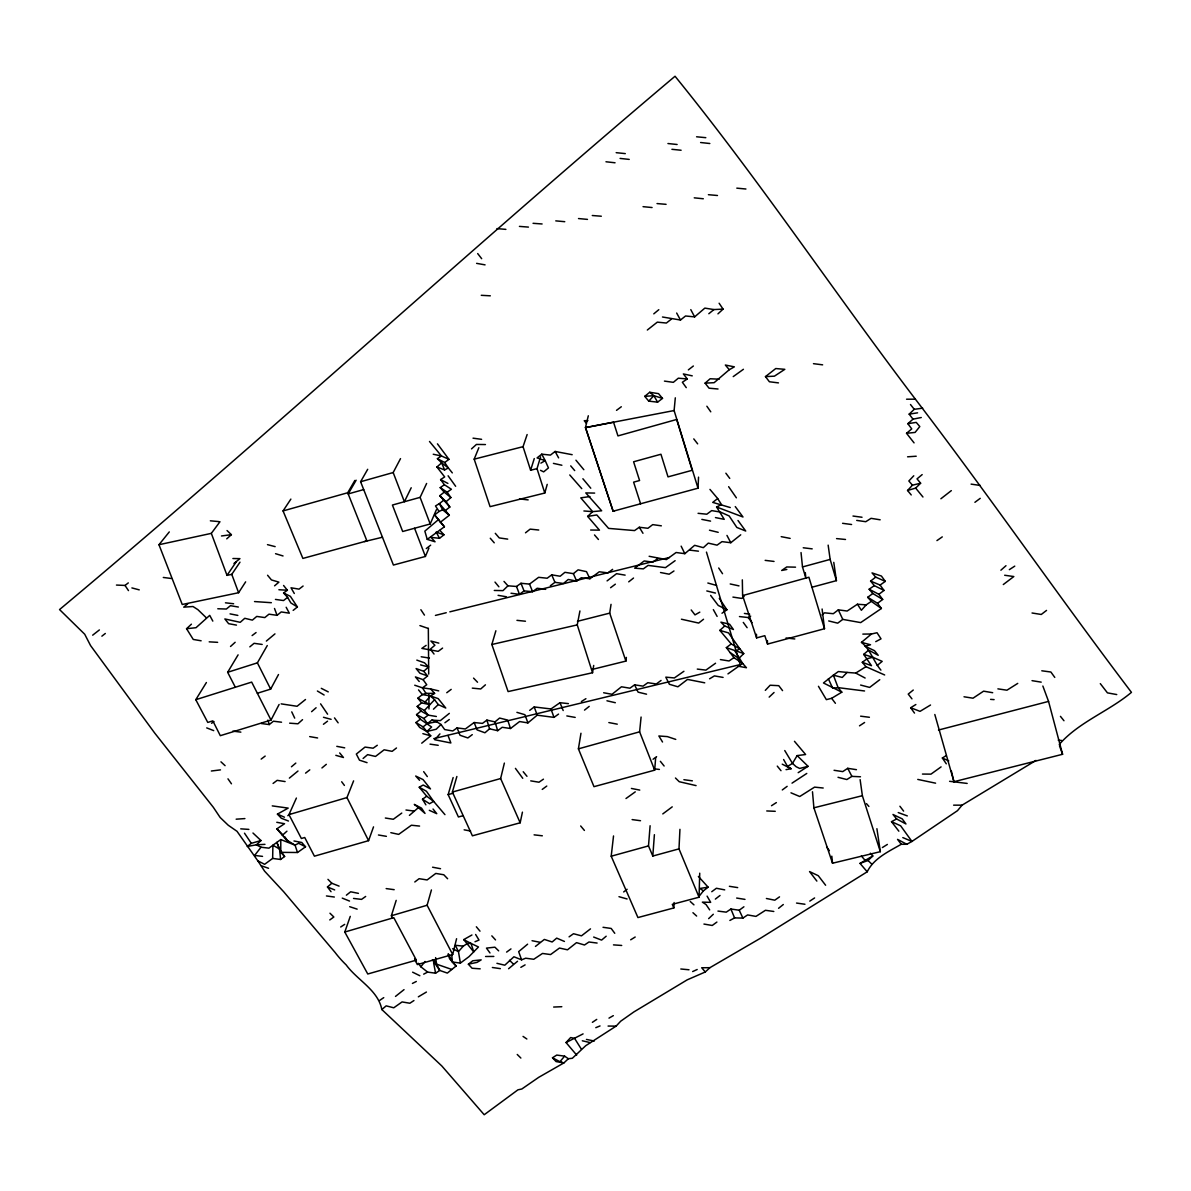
<?xml version="1.0" encoding="UTF-8"?>
<svg xmlns="http://www.w3.org/2000/svg" width="1191" height="1191" viewBox="0 0 1191 1191"><rect width="100%" height="100%" fill="white"/><g stroke="black" fill="none" stroke-linecap="round" stroke-linejoin="round"><path stroke-width="1.5" d="M293.983 840.98L301.755 842.484L305.536 846.816L297.512 852.503L295.055 845.163L280.778 839.566L280.778 852.354L284.619 856.508L280.585 859.47L272.65 858.428L264.64 864.294L257.837 860.855L237.024 831.318L228.21 825.214L220.141 817.473L213.323 807.29L154.651 732.986L90.561 645.567L84.725 634.252L59.55 609.569C267.841 435.385 467.482 251.286 675.044 76.254C759.724 180.526 834.117 292.346 915.388 399.179C989.125 495.62 1058.055 595.604 1131.45 692.358C1108.717 711.444 1078.897 721.94 1059.231 744.464M272.65 858.428L272.903 845.223L280.778 839.566M613.529 835.948L611.206 856.21L637.929 917.561L673.838 907.944L672.305 904.341L699.057 897.21L699.727 873.182M588.309 415.778L585.451 427.584L613.127 511.222L698.015 488.191L698.536 477.144M699.057 897.21L678.989 848.87L679.942 829.338M673.838 907.944L674.106 902.525M678.989 848.87L652.802 856.046L654.395 834.683M652.802 856.046L648.5 845.908L650.107 825.735M580.97 733.254L578.409 748.856L593.981 786.67L654.678 770.16L655.66 757.729M698.015 488.191L674.106 410.553L675.312 397.824M654.678 770.16L639.612 731.825L641.086 717.042M592.225 669.416L625.9 661.094L626.362 657.417M625.9 661.094L609.703 613.127L611.043 604.343M495.873 630.768L491.853 644.495L508.095 691.584L592.537 672.736L593.714 665.441M592.537 672.736L577.248 624.888L579.928 610.953M456.882 776.487L452.386 792.06L472.395 835.814L520.169 822.787L522.432 812.143M520.169 822.787L500.637 778.542L504.374 763.089M415.168 960.482L417.341 964.561L452.684 954.512L456.585 938.716M478.842 447.727L474.182 459.16L490.067 506.651L544.793 493.029L547.22 484.365M452.684 954.512L427.107 905.249L431.425 889.945M463.18 815.671L458.416 816.981L448.144 794.62L453.146 777.559M544.793 493.029L537.022 468.629L540.58 456.882M350.273 916.37L344.78 932.032L367.766 974L416.344 960.14L393.789 917.665L392.583 918.023L391.377 915.745L396.186 900.366M537.022 468.629L530.605 470.251L534.268 458.565M530.605 470.251L523.043 446.67L527.137 434.536M296.395 798.059L288.951 814.629L301.368 838.494L304.732 837.511L314.424 856.18L368.57 840.667L373.527 826.867M368.57 840.667L346.968 797.568L353.608 780.864M367.691 469.299L360.605 481.73L393.417 565.055L425.41 556.45L428.939 548.068M426.616 483.457L420.11 497.362L392.42 505.044L402.677 531.499L430.204 523.98L436.412 509.703M411.208 487.759L404.389 501.739L393.179 472.544L400.518 458.624M206.4 682.517L195.786 699.698L207.77 722.431L212.832 720.868L220.305 735.681L271.012 720.064L279.111 704.462M257.36 693.266L270.655 689.113L278.5 674.523M257.837 860.855L264.581 871.142L283.666 891.731L335.073 952.443A61.798 33.02 56.6 0 0 346.164 964.904C357.374 980.253 378.068 990.049 381.835 1009.536L441.861 1066.019L484.201 1114.746L517.951 1089.825L521.807 1089.006L538.719 1077.334L563.894 1062.923L568.36 1058.725L572.335 1058.278L585.764 1045.668L616.119 1026.121L620.675 1021.223L633.895 1011.918L687.222 979.836L705.295 971.975L709.896 967.688L760.945 937.957L867.212 871.797C873.777 858.309 888.665 851.52 901.245 844.285L906.827 844.285L911.934 841.442L957.475 810.684L962.09 805.161L1035.991 760.424M235.342 687.252L227.645 672.29L257.39 662.851L267.275 645.537M356.139 480.211L348.189 493.923L366.917 540.908L302.886 558.43L283.056 510.924L290.872 499.103M283.056 510.924L347.712 492.746L354.858 480.449M794.471 741.308L805.622 754.528L797.136 755.6L792.491 763.401L787.519 766.438L783.618 759.516M227.645 672.29L238.096 654.856M169.286 531.915L158.969 544.719L182.238 604.492L238.602 592.716L245.644 581.848M219.978 521.732L211.328 533.36L227.019 575.372L231.769 574.36L239.986 562.182M227.019 575.372L236.354 561.646M448.024 954.08L449.647 958.874L456.138 965.975L447.34 973.092L439.762 970.442L435.578 973.196L427.643 972.109L420.855 966.794L425.023 961.45M284.619 856.508L279.543 849.034L272.903 845.223L268.928 848.156L261.023 847.218L254.606 855.436L262.526 856.374M698.745 896.704L703.464 890.808L708.124 887.176L698.373 876.427M564.608 1056.149L556.748 1055.077L552.49 1057.772L559.949 1061.702L564.608 1056.149L568.36 1058.725M434.596 693.385L425.946 693.356L422.329 694.576L417.847 698.209L425.127 702.035L430.472 695.961L434.596 693.385L430.695 688.994L422.448 687.832L414.736 685.227M460.381 963.087L469.046 956.626L478.469 946.979L471.04 943.436L467.482 943.436L463.299 946.13L458.461 951.594L460.381 963.087L452.386 962.03L448.501 954.065M828.698 620.943L837.705 623.161L842.781 619.394L860.691 622.595L881.4 608.497L871.336 601.381L866.185 604.864L861.376 610.268L857.416 604.239L847.158 611.028L838.315 609.866L833.283 613.707L824.5 612.829L822.013 614.898M439.941 733.894L434.745 739.745L450.883 742.976L448.01 735.457M425.127 702.035L429.653 704.61L421.629 702.884L417.192 706.427L424.383 710.491L434.566 699.727L430.472 695.961L422.329 694.576L418.532 689.902M576.682 1055.107L566.053 1042.542L570.653 1037.525L574.613 1038.418L581.372 1049.182M911.234 494.95L907.557 490.484L912.44 485.184L920.628 483.218L917.025 478.871L922.176 474.599M648.738 401.129L653.859 395.68L662.509 398.39L657.596 402.156L648.738 401.129L644.763 396.35L649.705 392.271L658.534 393.64L662.509 398.39M913.765 475.775L908.852 480.985L912.44 485.184M765.307 690.363L770.145 685.227L778.78 685.688L782.547 690.616M597.108 943.049L588.95 942.007L584.498 944.999L576.518 942.647L567.497 949.808L559.472 948.051L550.584 954.557L542.5 953.455L533.762 959.276L525.693 958.204L521.584 959.827L513.917 956.775L504.79 965.201L496.93 963.311M865.128 678.036L855.748 673.064L847.084 672.424L842.26 677.456L833.372 675.163L823.457 682.964L841.829 692.179L831.631 698.313L826.36 699.638L818.455 686.299M508.587 968.73L517.534 961.271M743.75 653.561L738.867 658.444L730.143 652.608L726.346 647.636L731.229 643.944L739.953 649.006L743.75 653.561L726.346 647.636M558.549 714.094L553.994 717.369L537.215 715.181L527.911 722.907L519.604 721.538L510.507 728.505L507.664 720.064L499.595 718.054L494.994 721.88L486.896 720.108L482.459 723.384L474.122 722.535L465.339 728.981L457.106 727.895L452.774 730.961L444.66 729.562L441.042 724.485L436.189 729.234L426.854 731.497L419.649 727.433L415.957 722.565L420.319 719.245L431.618 727.016L426.854 731.497L430.74 735.83L421.733 743.184M907.557 490.484L915.656 488.087L920.628 483.218M612.621 569.358L607.901 572.886L599.296 571.784L589.902 578.737L586.493 571.65L578.097 569.849L573.377 573.645L564.906 572.32L560.172 576.236L551.731 574.851L547.16 578.231L538.63 577.322L529.519 584.096L520.988 583.277L516.507 586.478L507.947 585.808L503.004 590.632L494.295 590.453M649.14 556.286L666.409 559.576L676.101 552.505L684.825 553.681L694.651 545.314L703.345 547.666L708.288 543.126L717.056 545.15L721.984 541.637L730.798 542.724L740.728 534.804M590.647 530.025L599.46 530.144L587.669 516.403L592.627 511.639L601.649 510.79L585.793 492.91L594.651 493.089M433.464 709.181L438.273 704.596L445.762 708.035L438.199 698.626L430.472 695.961M921.268 417.52L913.006 419.158L909.165 414.14L914.241 409.302L922.683 408.185M867.212 871.797L860.006 863.386L868.031 860.512L872.795 855.987L870.398 853.218M718.024 388.995L709.047 388.192L705.102 383.145L714.124 382.683L729.279 369.716L734.356 366.843L725.349 365.027L729.279 369.716M769.163 697.107L774.046 692.492M708.645 918.648L713.305 914.256M409.406 815.388L418.413 807.632L425.023 813.423L421.525 808.138L414.289 804.387L418.413 807.632M201.13 640.788L193.255 639.448L186.555 628.714L191.423 624.173M260.978 840.548L256.378 844.836L247.237 846.473L251.316 843.332L260.978 840.548L252.968 833.015M717.95 313.858L723.071 309.109L719.111 303.229M212.817 621.106L209.72 615.375L196.009 627.702L186.555 628.714M419.247 681.505L415.421 676.92L423.088 679.659L427.599 675.937L419.917 673.228L416.106 668.553L423.758 671.322L428.522 666.945L424.502 662.806L416.82 660.112M535.444 946.428L544.347 939.431L552.162 941.977L556.688 938.136L564.43 941.441M230.518 646.475L235.148 642.277M471.517 448.888L476.43 444.437L485.437 444.556M672.23 806.858L662.792 813.915M305.536 846.816L298.628 843.273L295.055 845.163L286.123 839.715L282.386 835.293L286.927 831.184M302.544 719.647L297.944 723.786L289.651 723.175M226.737 538.853L231.382 534.67L227.034 530.546M731.229 643.944L719.84 630.381L724.724 625.99L733.433 629.503L729.621 624.248L720.912 622.149L724.724 625.99M875.742 641.651L881.027 638.838L877.023 632.734L871.47 633.999L861.465 642.366C870.532 649.75 873.554 661.452 880.908 670.116M1000.887 570.206L1005.978 565.71M485.422 684.825L480.732 688.964L472.306 688.13M439.047 511.445L434.641 514.929L440.402 522.209L449.335 515.241L442.68 509.822L439.047 511.445L435.489 505.952L439.39 503.629L445.374 510.507L449.841 507.009L446.119 501.709L450.868 497.555L447.161 492.196L440.208 487.625L444.377 484.737L451.404 489.248L447.161 492.196M311.595 711.682L316.091 707.752M914.063 442.873L906.545 433.301L911.74 428.894L907.84 423.683L913.006 419.158M233.942 563.492L239.927 558.639L232.915 558.519M444.377 484.737L440.61 479.586L444.675 476.921L436.918 466.991L441.653 462.867L448.367 467.974L452.312 472.887M705.102 383.145L710.149 378.753L719.156 379.2M877.172 665.471L882.203 661.362L872.809 657.283L867.346 658.638L862.284 662.285L871.484 665.695L863.698 654.395L868.656 650.092L878.214 655.303L874.492 650.673L865.068 646.237L870.532 644.763L861.465 642.366M737.735 666.111L746.444 667.734L742.663 663.447L727.954 673.898M1003.298 584.543L1013.809 576.548L1004.668 575.253M297.988 771.024L289.368 778.11M363.106 758.488L367.617 754.632L375.493 756.449L384.127 749.809L392.137 751.342L396.484 747.978M510.507 728.505L502.2 727.284L497.689 730.693L489.575 728.803L484.931 732.778L477.115 729.919L474.122 722.535M395.486 996.42L404.032 989.632M606.174 936.215L601.589 940.116L593.654 937.049M274.57 585.823L278.917 582.146L271.444 579.928L267.573 575.253M274.957 633.88L266.352 641.071M291.438 766.781L295.815 763.089M381.835 1009.536L386.182 1005.859L393.759 1007.794L402.067 1001.929L409.853 1003.239L413.947 1000.544M331.024 891.702L327.465 886.953L331.827 883.275L339.093 886.119M449.335 713.364L440.328 720.629L431.857 720.123L423.058 726.882L415.957 722.565M940.89 498.761L951.326 490.632M653.785 313.858L658.802 309.69M249.842 646.847L254.085 643.319L262.169 644.45M321.942 767.957L326.319 764.324M92.675 635.175L99.374 629.935M187.746 603.867L183.742 607.157L192.987 606.517L197.87 609.643L206.296 617.757M625.99 798.521L635.265 791.866M744.152 596.408L741.68 598.418L732.927 597.093M293.165 610.388L297.393 606.963L290.396 596.349L283.577 592.999L287.388 590.245L283.577 585.481M708.824 313.724L713.945 309.571L723.071 309.109M879.762 679.704L869.638 687.415L860.602 685.048M236.473 625.111L228.627 623.682L224.861 618.948L240.225 622.327L244.765 618.293L252.388 620.124L256.735 616.417L264.804 617.578L268.987 614.169L277.071 615.33L281.24 611.936L289.309 613.171L286.168 607.261M913.259 690.051L908.227 694.1L911.949 698.864M662.479 317L680.478 320.022L685.54 315.987L694.636 316.88L704.849 308.112L713.945 309.571M261.201 723.503L269.255 724.575L273.439 721.21L281.538 722.208M449.841 507.009L439.777 495.709L444.243 492.136L450.868 497.555M438.601 519.484L424.845 531.141L427.227 539.359L444.422 526.764L434.641 514.929M778.572 908.301L783.306 904.52M572.171 454.694L555.11 451.449L550.436 455.096L541.756 454.173L537.067 457.895L545.21 460.649L548.456 467.914L543.677 471.859L540.535 470.341M420.319 719.245L416.552 714.57L420.989 711.042L428.194 715.121L436.368 716.491M443.841 500.116L439.39 503.629L442.68 509.822M525.499 532.809L530.144 529.132L538.749 530.025M628.714 581.848L633.523 578.037M346.373 895.185L350.645 891.791L358.417 893.354M584.513 710.119L589.203 706.397M671.396 319.099L666.365 323.044L657.313 322.136L647.323 330.026M743.422 369.284L733.224 376.609M101.875 636.173L105.314 633.478M703.539 619.26L698.67 623.072L681.431 619.216M283.577 592.999L287.582 597.376L283.532 600.547L275.449 599.415M427.227 539.359L435.057 541.801L430.993 537.394L439.509 538.302L443.945 534.833L439.911 530.352M765.471 376.609L775.758 368.54L784.809 369.329L774.403 376.177L765.471 376.609L769.401 381.76L778.467 382.892M709.955 489.397L717.667 498.538L712.739 502.394L730.262 507.545M305.566 773.138L309.779 769.862M468.361 964.204L472.753 960.78L481.194 959.857L477.01 962.388L468.361 964.204L472.083 968.253L480.181 968.834M688.353 369.88L693.356 366.009M590.483 928.861L581.476 935.843L573.511 933.729L569.075 936.855M426.274 548.56L430.666 545.15M870.591 581.089L875.698 577.129L885.3 581.372L880.104 585.064L870.591 581.089L874.313 585.615L884.005 590.438L878.854 594.309L869.147 589.203L874.313 585.615M623.682 891.94L627.106 889.275M715.344 899.101L720.019 895.483M252.105 635.577L256.065 632.54M116.45 585.064L125.025 585.436L128.3 582.905M303.095 586.032L299.045 589.143L291.021 587.788L294.296 593.49M1046.532 610.417L1041.262 614.467L1032.046 612.993M416.552 714.57L423.802 718.471L428.194 715.121L424.383 710.491M273.081 783.44L277.161 780.343L285.111 781.564M529.682 710.387L534.223 706.948L550.971 708.958L559.993 702.705L568.42 703.628M414.796 881.98L419.113 878.69L427.122 879.941L435.787 873.435L443.796 874.76L447.622 878.75M261.171 759.099L265.176 756.077M511.013 593.237L519.484 594.354L524.04 590.9L532.615 591.689L537.186 588.265L545.701 589.351M446.759 692.73L451.181 689.381M715.553 663.238L705.891 670.116L697.286 669.089M305.506 699.504L297.065 706.278L281.165 703.866M323.431 724.277L327.54 721.18M882.695 599.445L872.809 593.52L867.703 597.287L877.544 603.301L882.695 599.445L878.854 594.309M442.59 648.083L438.199 651.358L421.867 648.395L426.14 645.373M610.596 587.714L615.345 584.171M616.506 410.344L621.315 406.756M472.276 734.639L467.855 737.944L460.039 735.279L457.106 727.895M661.065 680.448L656.315 683.976L647.8 682.711L643.08 686.135L634.609 684.84L629.92 688.204L621.464 686.79L612.04 694.279L603.643 692.76M974.908 502.304L980.238 498.344M782.293 789.946L787.147 786.343M550.346 585.749L554.946 582.339L563.462 583.486L568.226 579.466L576.667 581.104L581.312 577.739L589.902 578.737M657.7 558.564L652.891 562.137L644.212 560.961L634.639 568.152L643.334 568.866L648.112 565.397L665.456 567.645L675.118 560.678M444.913 722.743L449.29 719.513M711.756 891.717L716.401 888.263L724.709 889.871M607.082 580.895L616.551 573.69L625.126 575.134M542.233 789.41L546.773 786.06M683.917 671.277L674.374 677.947L665.799 677.143L669.402 684.304L677.902 686.79L687.52 679.421L704.73 682.815M717.95 911.085L726.242 912.157L730.917 909.031L739.224 910.222L743.913 906.783M282.386 835.293L276.893 828.832L284.545 823.725L276.788 822.296M506.607 952.1L510.969 948.914M716.893 922.072L712.233 925.467L703.941 924.067M448.977 459.369L441.459 455.974L437.41 458.654L444.675 462.495L448.977 459.369L437.439 443.841M653.07 759.233L656.598 756.657M527.613 944.18L518.666 951.639L521.584 959.827M329.773 919.928L333.837 917.01L329.967 913.214M377.294 745.268L373.14 748.201L365.027 747.085L356.332 754.067L359.474 760.171L367.051 762.657M287.82 815.686L290.47 813.81M365.667 896.451L361.543 899.384L353.533 898.431M721.999 613.246L726.912 609.777L719.29 598.388M661.347 525.827L652.713 524.621L647.919 528.283L639.284 527.256L634.565 530.576L608.586 528.387L596.81 514.944L587.669 516.403M401.769 813.081L393.313 819.274L385.348 818.023M211.566 723.279L213.993 721.582M779.524 896.853L774.775 900.188L766.394 898.49M425.872 804.848L422.492 799.191L426.735 796.243L433.628 801.349L444.943 814.644M936.945 540.595L942.275 536.888M418.339 996.837L426.423 992.043M463.731 939.61L471.04 943.436L473.735 951.892L463.731 939.61L471.934 934.995M379.676 1000.41L383.755 997.626M543.453 779.167L538.987 782.219L530.739 780.864M719.84 630.381L728.535 632.897L739.953 649.006L735.041 651.135L742.663 663.447L733.924 657.64L729.041 660.975L720.406 659.576M930.528 705.012L920.033 711.355L910.668 707.737L915.864 704.521M288.46 821.031L281.314 818.232L277.429 814.123L288.177 808.108L272.263 805.89M729.875 920.449L734.579 917.904L742.901 918.097L747.606 914.926L755.957 916.4L765.441 910.296L773.808 911.472M592.374 1022.325L596.736 1019.407M692.239 375.85L683.351 373.929L687.296 378.961L682.369 382.251L686.269 387.641M673.972 570.98L669.163 574.196L660.514 572.514M1017.739 683.396L1006.946 690.199L997.894 688.86M884.66 674.969L865.961 666.692L855.748 673.064M941.084 766.885L930.975 774.135L922.459 774.061M809.776 901.125L814.599 897.94M340.7 926.985L344.69 924.365M856.448 769.684L847.739 768.314L842.737 771.604L834.057 770.294M859.5 725.84L864.592 722.49M798.178 772.676L808.049 766.319L797.136 755.6M1009.328 569.655L1014.762 566.127M792.03 783.142L806.769 773.45M771.515 805.712L776.368 802.585M860.006 863.386L872.795 855.987M581.387 701.544L585.912 698.685M860.483 776.77L851.878 776.383L846.846 779.539L838.032 777.306M882.382 847.545L887.369 844.434M630.679 939.803L635.19 937.019M946.294 763.818L942.364 757.997L946.25 755.6M709.583 678.796L714.421 675.907L723.086 677.411M520.839 967.345L525.097 964.889M583.084 1033.892L566.053 1042.542M540.893 463.12L545.21 460.649L541.756 454.173M699.802 612.144L694.993 614.884L691.197 609.956M739.462 616.566L748.201 617.534L750.687 616.119M608.988 1018.126L613.32 1015.655M426.735 796.243L419.247 787.206L423.237 785.018L430.502 788.933L423.058 779.584L415.704 776.026L419.56 780.269M898.848 831.184L891.508 821.656L896.615 818.976L905.949 823.964L902.197 818.857L892.982 814.465L896.615 818.976M436.918 466.991L444.585 469.939L448.367 467.974L444.675 462.495M423.683 974.149L427.643 972.109M412.428 983.438L416.314 981.473M715.463 517.579L724.217 519.336L716.58 506.994L721.493 504.567L717.667 498.538M692.656 971.558L697.182 969.504M475.015 941.724L479.005 940.056L475.626 934.488M595.798 1027.669L600.026 1025.942M195.786 699.698L251.673 682.101L271.012 720.064M288.951 814.629L346.968 797.568M391.377 915.745L427.107 905.249M344.78 932.032L392.583 918.023M360.605 481.73L393.179 472.544M363.687 489.575L348.189 493.923L347.712 492.746M452.386 792.06L500.637 778.542M578.409 748.856L639.612 731.825M448.144 794.62L452.937 793.28M742.618 595.589L808.912 577.233L824.5 628.729L767.555 644.078L764.816 635.681L756.598 637.9L742.618 595.589L742.321 579.853M611.206 856.21L648.5 845.908M382.46 537.23L364.491 541.577M805.86 578.067L802.496 566.946L830.157 559.413L828.147 545.136M811.934 587.237L836.424 580.642L833.774 562.36M614.496 510.85L613.127 511.222L585.555 427.629L613.544 422.21L617.95 435.906L676.682 419.47L692.194 470.296L668.017 476.876L660.945 454.247L633.597 461.78L639.582 480.524L633.612 482.147L640.594 503.808M938.478 730.038L1048.556 701.41L1062.58 754.29L953.931 781.713L934.816 714.496M474.182 459.16L523.043 446.67M577.456 621.315L609.703 613.127M808.049 766.319L799.667 768.448L796.154 766.721L792.491 763.401L784.75 750.538M876.904 828.698L880.343 851.669L832.524 863.222L813.9 807.811L862.373 795.692L860.125 779.629M435.444 615.405L446.238 612.725M449.841 611.832L669.402 557.492M433.718 738.658L740.192 664.578L706.457 552.103M491.853 644.495L577.248 624.888M158.969 544.719L211.328 533.36M786.849 569.447L781.668 570.489L786.73 566.961L795.528 567.169M441.042 724.485L436.65 721.731L427.45 723.533L423.802 718.471M585.451 427.584L674.106 410.553M786.03 769.639L791.107 768.731L787.519 766.438M708.124 887.176L699.772 888.486L703.464 890.808M909.165 414.14L917.576 412.83M907.84 423.683L916.251 422.388L919.794 426.557L915.09 432.422L906.545 433.301M589.947 496.543L580.776 497.853L592.627 511.639L583.903 510.969M221.481 535.965L231.382 534.67M211.358 771.009L220.484 769.877M644.763 396.35L653.859 395.68L657.596 402.156M236.16 819.185L244.899 818.589M907.587 456.808L916.207 456.227M264.968 844.345L256.378 844.836L261.023 847.218M553.651 1007.05L561.81 1006.708M587.907 420.602L584.275 420.706L586.24 423.207M862.835 634.103L871.47 633.999M709.896 967.688L701.707 967.762L705.295 971.975M485.571 956.492L493.818 956.433M906.559 399.208L915.388 399.179M953.619 805.161L962.09 805.161M608.08 1026.061L616.119 1026.121M254.532 601.559L271.354 602.706M217.789 608.765L226.364 609.033L230.444 605.683L238.349 607.023M766.751 810.952L775.252 811.309M481.268 295.308L490.32 295.815M209.199 641.845L217.64 642.336M278.888 589.739L287.388 590.245M240.746 828.847L248.874 829.398M990.584 699.37L994.098 699.623M857.416 604.239L866.185 604.864M613.484 944.88L621.702 945.46M533.062 223.312L542.099 223.968M519.425 226.394L528.432 227.094M592.284 215.511L601.306 216.226M297.512 852.503L280.778 852.354L276.833 842.379L279.543 849.034L280.585 859.47M657.03 203.572L666.082 204.331M496.945 228.612L505.892 229.372M687.296 378.961L678.334 378.187L673.347 382.341L664.444 381.105M1058.233 740.192L1061.762 740.504M708.392 194.699L717.473 195.503M555.78 220.871L564.757 221.69M736.812 188.148L745.923 189.012M210.36 520.809L218.772 521.598M643.051 206.668L652.072 207.532M578.513 218.549L587.476 219.397M680.82 968.998L688.994 969.772M696.586 136.786L705.816 137.68M836.558 538.6L845.506 539.478M671.918 149.307L681.103 150.245M616.179 152.671L625.29 153.609M694.249 197.84L703.315 198.763M698.075 513.321L706.799 514.214L711.682 510.611L720.406 512.056L729.16 515.956L736.842 527.449L745.715 531.037L737.988 520.482M516.954 620.347L525.454 621.226M847.084 672.424L838.36 671.545L833.372 675.163L838.107 687.639L841.829 692.179M823.189 788.01L814.57 787.132L799.742 796.511L790.973 792.819M864.547 690.974L838.107 687.639L832.688 688.219L828.385 678.84M667.943 143.53L677.113 144.498M419.574 826.078L411.401 825.229L398.672 834.385L390.827 832.673M620.094 158.418L629.22 159.4M463.299 946.13L455.304 945.282L458.461 951.594L452.595 948.765M700.606 142.518L709.821 143.516M605.966 161.768L615.047 162.78M967.166 783.425L949.599 781.311M786.045 637.974L794.814 638.957M654.306 768.865L659.397 769.431M519.544 498.91L528.164 499.892M534.089 834.846L542.322 835.799M225.456 602.81L233.615 603.748M803.24 547.771L812.188 548.857M765.158 560.365L774.031 561.437M689.693 550.108L698.447 551.18M860.617 716.178L869.4 717.28M813.468 363.672L822.624 364.833M405.982 810.014L414.066 811.041M163.301 577.456L171.415 578.498M232.841 731.11L240.865 732.137M852.994 516.045L862.031 517.251M842.588 523.311L851.595 524.516M683.887 779.703L692.358 780.834M632.123 819.587L640.52 820.718M473.035 438.169L481.611 439.33M1041.797 670.786L1050.879 672.022L1054.779 677.411M386.167 888.59L394.176 889.677M326.438 895.945L334.343 897.031M507.708 539.121L499.237 537.915L495.292 533.33M796.541 903.061L804.952 904.252M603.033 927.298L611.177 928.444L614.764 933.297M971.097 484.127L980.282 485.452M856.716 520.407L865.753 521.703L871.053 518.338L880.164 519.797M430.011 744.137L438.214 745.313M492.374 967.494L500.369 968.64M744.405 613.425L749.675 614.199M421.182 656.777L429.415 658.057M964.01 696.78L973.017 698.194L983.587 691.167L992.684 692.7M729.383 886.298L737.691 887.608M736.663 898.059L744.985 899.384M1032.031 680.656L1041.202 682.145M498.091 595.351L506.443 596.765M378.44 834.995L386.39 836.335M309.69 736.604L317.61 737.973M476.608 263.36L485.065 264.864M566.827 715.925L575.193 717.414M1116.756 694.561L1107.436 692.864L1100.305 683.634M464.133 829.829L470.564 831.02M432.586 867.212L440.536 868.715M336.8 746.34L344.705 747.844M608.854 722.565L617.266 724.173M781.207 536.665L790.154 538.392M532.049 940.711L539.999 942.275M230.057 613.871L237.828 615.405M631.409 788.442L639.761 790.095M701.856 519.395L710.565 521.122M586.448 1039.43L594.294 1041.023M917.77 779.42L935.59 783.172M433.241 454.247L441.459 455.974L429.504 441.474M730.202 583.962L739.001 585.883M553.413 463.373L561.884 465.249M606.948 700.784L615.33 702.72M582.325 1040.785L590.111 1042.572M430.695 688.994L438.705 690.884M646.549 694.189L638.108 692.165L634.609 684.84M709.479 530.203L718.203 532.317M706.799 590.944L715.478 593.073M267.484 544.644L275.151 546.624M420.587 664.906L428.522 666.945M131.903 587.922L139.243 589.858M438.839 643.14L430.889 641.026L434.894 645.239L430.279 649.199L434.045 654.038M323.476 717.28L331.113 719.334M422.865 733.656L430.74 735.83M707.841 583.024L716.535 585.436M618.978 896.689L627.091 898.967M335.832 755.332L343.455 757.506L339.688 752.95M516.909 712.352L524.933 714.719L527.911 722.907M275.553 553.696L283.041 555.959M696.08 785.613L679.227 781.698L675.461 778.006M559.949 1061.702L563.894 1062.923L556.078 1061.583L552.49 1057.772M863.698 654.395L872.809 657.283M451.746 969.444L436.606 964.174L433.658 959.842M349.692 906.693L357.151 909.135M675.759 739.403L667.377 736.604L658.876 735.978L662.524 742.008M431.857 720.123L436.65 721.731M419.917 625.588L427.629 628.238M261.32 865.768L268.541 868.284M443.945 534.833L436.204 532.094L439.509 538.302M898.237 812.56L907.304 815.909M206.713 727.895L213.71 730.619M342.264 898.118L349.529 901.066M327.465 886.953L334.671 889.93M902.808 837.586L911.934 841.442L900.649 825.81L891.508 821.656M277.429 814.123L284.455 817.205M716.58 506.994L742.99 516.998L735.264 506.592M429.311 810.312L436.755 813.676L433.048 809.031M942.364 757.997L948.736 760.93M412.622 972.184L419.842 975.727M726.912 609.777L718.233 605.43L710.625 595.366M321.302 688.338L328.254 691.882M782.249 764.175L791.107 768.731M440.61 479.586L447.89 483.412M906.827 844.285L897.552 839.387L901.245 844.285M419.247 787.206L426.438 791.271L433.628 801.349L429.549 803.717L422.492 799.191M317.387 691.018L324.116 695.008M297.393 606.963L290.887 602.959L287.582 597.376M523.043 1036.408L526.854 1038.999M649.705 392.271L653.859 395.68M690.244 901.498L693.951 904.862M692.954 912.708L696.631 916.058M220.96 761.838L225.084 765.664M439.777 495.709L446.119 501.709M868.031 860.512L871.499 863.847M509.495 960.274L513.261 963.921M498.657 950.85L494.89 947.187L486.464 948.11L489.992 952.964M437.41 458.654L441.653 462.867L444.585 469.939M517.236 1054.467L520.869 1058.055M283.428 835.427L276.893 828.832M581.759 488.638L569.774 474.971M327.957 879.345L331.827 883.275M473.556 678.111L477.531 682.235M456.138 965.975L452.386 962.03L451.761 955.033M575.938 460.202L583.843 469.701M825.616 885.241L818.277 875.713L809.552 871.574L816.862 881.087M491.823 935.858L495.53 939.922M504.001 581.416L507.947 585.808M440.208 487.625L444.243 492.136M867.703 597.287L871.336 601.381M515.435 768.374L522.76 778.318M440.402 522.209L444.422 526.764M582.89 478.752L590.766 488.206M490.275 538.243L494.235 542.813M875.698 577.129L872.035 572.901L881.414 576.042L885.3 581.372M915.656 488.087L922.951 497.004M594.503 534.938L598.433 539.493M861.361 855.987L864.964 860.185M866.482 803.642L868.894 806.456M414.587 958.889L416.418 961.033M869.147 589.203L872.809 593.52M570.712 465.875L574.687 470.579M580.672 825.973L584.409 830.44M445.374 510.507L449.335 515.241M862.284 662.285L865.961 666.692M423.758 671.322L427.599 675.937M476.34 926.777L480.003 931.168M494.994 582.086L498.88 586.791M523.206 771.738L526.973 776.309M417.192 706.427L420.989 711.042M423.058 726.882L426.854 731.497M777.276 766.111L780.998 770.696M417.847 698.209L421.629 702.884M660.365 761.332L664.116 766.007M1060.452 716.357L1063.965 720.734M432.422 959.767L439.762 970.442L436.606 964.174L435.608 957.609M693.772 438.898L697.658 443.856M910.49 404.523L914.241 409.302M477.68 253.564L481.67 258.685M899.905 806.247L903.612 811.101M455.647 486.285L448.099 475.79M434.566 699.727L438.273 704.596M320.587 703.851L327.599 714.183M831.631 698.313L835.412 703.315M730.143 652.608L733.924 657.64M826.614 846.98L829.383 850.657M418.205 963.266L420.855 966.794M725.87 473.214L729.755 478.395M736.38 497.823L728.639 486.687M748.201 617.534L752.027 622.64M877.544 603.301L881.4 608.497M334.507 717.905L338.14 722.833M341.683 781.772L344.407 785.435M244.497 833.194L251.316 843.332M423.668 771.649L427.316 776.592M743.288 622.417L747.114 627.687M880.104 585.064L884.005 590.438M910.668 707.737L914.509 713.096M423.088 679.659L426.735 684.751L422.448 687.832L425.946 693.356M227.972 778.84L231.456 783.797M706.859 406.235L710.774 411.818M284.738 836.722L288.192 841.695M709.672 909.894L706.055 904.535L702.362 902.138L710.685 902.361L707.082 896.123M718.709 568.003L722.535 573.705M125.025 585.436L128.479 590.602M420.87 609.718L424.458 615.107M639.284 527.256L642.976 533.285M713.335 609.613L717.116 616.402M676.667 313.039L680.478 320.022M555.11 451.449L558.609 457.88M690.795 309.63L694.636 316.88M726.957 535.414L730.798 542.724M847.739 768.314L851.878 776.383M257.39 662.851L270.655 689.113M681.148 546.148L684.825 553.681M291.75 711.876L294.698 718.128M838.315 609.866L842.781 619.394M739.224 910.222L742.901 918.097M573.377 573.645L576.667 581.104M551.731 574.851L554.946 582.339M730.917 909.031L734.579 917.904M529.519 584.096L532.615 591.689M559.993 702.705L563.179 710.536M520.988 583.277L524.04 590.9M414.572 528.253L425.41 556.45M420.11 497.362L430.204 523.98M516.507 586.478L519.484 594.354M274.511 608.482L277.071 615.33M231.769 574.36L238.602 592.716M1042.854 686.031L1048.556 701.41M1059.484 745.774L1062.58 754.29M534.223 706.948L537.215 715.181M550.971 708.958L553.994 717.369M862.373 795.692L880.343 851.669M486.896 720.108L489.575 728.803M494.994 721.88L497.689 730.693M267.886 720.093L269.255 724.575M830.157 559.413L836.424 580.642M951.341 770.919L953.931 781.713M433.584 962.611L435.578 973.196M822.103 609.003L824.5 628.729M805.295 572.618L805.682 576.25M801.037 552.564L802.496 566.946M831.809 856.18L832.524 863.222M812.485 791.762L813.9 807.811M767.391 640.579L767.555 644.078M756.464 634.252L756.598 637.9M428.328 628.193L428.7 674.091M428.864 694.279L428.983 708.973"/></g></svg>
